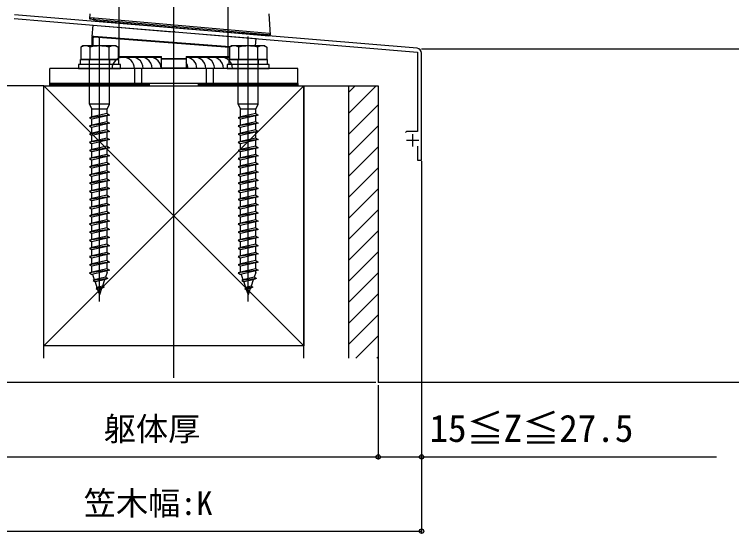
# Model space of a CAD drawing. Units: millimetres, scale not verified. Extents: x -876 to 875, y -1310 to 1303.
# Drawn here: x -589.4 to -299.8, y -173.2 to 36.6 of the extents above; entities that cross this region are included whole.
import ezdxf
from ezdxf.enums import TextEntityAlignment as Align

# ---------------------------------------------------------------- set-up
doc = ezdxf.new("R2010")
doc.units = ezdxf.units.MM
doc.header["$LTSCALE"] = 6
for name, color, linetype in [('0-2_YKK_11', 7, 'Continuous'), ('0-4_YKK_13', 4, 'Continuous'), ('0-5_YKK_A1', 4, 'Continuous'), ('0-6_YKK_D', 6, 'Continuous'), ('0-8_YSS_K', 3, 'Continuous'), ('0-9_YSS_KE', 3, 'Continuous')]:
    doc.layers.add(name, color=color, linetype=linetype)
doc.styles.add('ＭＳ ゴシック', font='')
doc.styles.get('ＭＳ ゴシック').set_extended_font_data('MS Gothic')

msp = doc.modelspace()

# ---------------------------------------------------------------- linework, layer by layer
at = {"layer": '0-2_YKK_11'}
for p, q in [((-426.834, 22.874), (-589.354, 36.418)), ((-431.1, -14.279), (-426.1, -14.279)), ((-428.6, -11.779), (-428.6, -16.779))]:
    msp.add_line(p, q, dxfattribs=at)
for points in [[(-589.478, 34.923), (-525.457, 29.588), (-525.264, 29.692), (-524.716, 29.646), (-524.543, 29.511), (-426.6, 21.349), (-426.6, -10.779), (-431.016, -10.779), (-431.499, -11.149)], [(-426.6, -16.679), (-426.6, -22.279), (-425, -22.279), (-425, 20.881)]]:
    msp.add_lwpolyline(points, dxfattribs=at)
msp.add_arc((-427, 20.881), 2, 360, 85.23635, dxfattribs=at)
at = {"layer": '0-4_YKK_13'}
for p, q in [((-558.502, 34.678), (-558.502, 35.178)), ((-486.498, 28.878), (-558.502, 35.178)), ((-557.271, 34.57), (-557.228, 35.066)), ((-486, 28.335), (-486.442, 36.774)), ((-558.001, 34.634), (-486.999, 28.422)), ((-557.905, 27.658), (-557.557, 32.263)), ((-557.557, 32.263), (-491.783, 26.781)), ((-557.271, 34.57), (-557.327, 33.931)), ((-486.597, 27.743), (-557.327, 33.931)), ((-558, 27.357), (-557.7, 27.357)), ((-558, 23.821), (-558, 27.357)), ((-557.905, 27.658), (-502.389, 23.452)), ((-557.7, 27.357), (-557.7, 23.821)), ((-502.5, 23.16), (-557.335, 27.314)), ((-502.389, 23.452), (-557.312, 27.613)), ((-555, -79.403), (-555, 27.632)), ((-495, -79.403), (-495, 27.632)), ((-492.007, 23.821), (-491.783, 26.781)), ((-486.999, 28.422), (-486, 28.335)), ((-486.498, 28.878), (-486.498, 28.378)), ((-561.75, 23.821), (-562.5, 23.388)), ((-562.5, 23.388), (-562.5, 18.321)), ((-548.25, 23.821), (-561.75, 23.821)), ((-558.758, 18.321), (-558.758, 23.388)), ((-551.242, 23.388), (-551.242, 18.321)), ((-548.25, 23.821), (-547.5, 23.388)), ((-547.5, 23.388), (-547.5, 18.321)), ((-501.75, 23.821), (-502.5, 23.388)), ((-502.5, 23.388), (-502.5, 18.321)), ((-488.25, 23.821), (-501.75, 23.821)), ((-498.758, 18.321), (-498.758, 23.388)), ((-491.242, 23.388), (-491.242, 18.321)), ((-488.25, 23.821), (-487.5, 23.388)), ((-487.5, 23.388), (-487.5, 18.321)), ((-547.5, 18.321), (-562.5, 18.321)), ((-559.1, 18.321), (-559.1, 16.321)), ((-559, 0.321), (-559, 18.321)), ((-551, 0.321), (-551, 18.321)), ((-550.9, 18.321), (-550.9, 16.321)), ((-547.5, 19.521), (-530, 19.521)), ((-530, 19.221), (-547.5, 19.221)), ((-530, 18.421), (-530, 19.521)), ((-530, 18.721), (-520, 18.721)), ((-530, 15.021), (-530, 18.421)), ((-520, 18.421), (-530, 18.421)), ((-520, 19.521), (-520, 18.421)), ((-520, 19.521), (-502.5, 19.521)), ((-502.5, 19.221), (-520, 19.221)), ((-520, 18.421), (-520, 15.021)), ((-487.5, 18.321), (-502.5, 18.321)), ((-499.1, 18.321), (-499.1, 16.321)), ((-499, 0.321), (-499, 18.321)), ((-491, 0.321), (-491, 18.321)), ((-490.9, 18.321), (-490.9, 16.321)), ((-475, 14.721), (-575, 14.721)), ((-575, 8.721), (-575, 14.721)), ((-540.914, 14.721), (-540.914, 8.721)), ((-538.086, 14.721), (-538.086, 8.721)), ((-530, 15.021), (-529.7, 15.021)), ((-520.3, 14.721), (-529.7, 14.721)), ((-525, 8.721), (-525, 14.721)), ((-511.914, 14.721), (-511.914, 8.721)), ((-509.086, 14.721), (-509.086, 8.721)), ((-475, 8.721), (-475, 14.721)), ((-475, 8.721), (-575, 8.721)), ((-557.25, 8.721), (-557.25, 7.721)), ((-552.75, 8.721), (-552.75, 7.721)), ((-497.25, 8.721), (-497.25, 7.721)), ((-492.75, 8.721), (-492.75, 7.721)), ((-573.779, 7.721), (-573.379, 8.121)), ((-569.289, 7.721), (-568.889, 8.121)), ((-564.799, 7.721), (-564.399, 8.121)), ((-560.309, 7.721), (-559.909, 8.121)), ((-555.818, 7.721), (-555.418, 8.121)), ((-551.328, 7.721), (-550.928, 8.121)), ((-546.838, 7.721), (-546.438, 8.121)), ((-542.348, 7.721), (-541.948, 8.121)), ((-537.858, 7.721), (-537.458, 8.121)), ((-513.779, 7.721), (-513.379, 8.121)), ((-509.289, 7.721), (-508.889, 8.121)), ((-504.799, 7.721), (-504.399, 8.121)), ((-500.309, 7.721), (-499.909, 8.121)), ((-495.818, 7.721), (-495.418, 8.121)), ((-491.328, 7.721), (-490.928, 8.121)), ((-486.838, 7.721), (-486.438, 8.121)), ((-482.348, 7.721), (-481.948, 8.121)), ((-477.858, 7.721), (-477.458, 8.121)), ((-551, 0.321), (-559, 0.321)), ((-559, 0.321), (-558.1, -1.679)), ((-551.9, -1.679), (-551, 0.321)), ((-491, 0.321), (-499, 0.321)), ((-499, 0.321), (-498.1, -1.679)), ((-491.9, -1.679), (-491, 0.321)), ((-551.9, -1.679), (-558.1, -1.679)), ((-558.1, -4.856), (-558.1, -1.679)), ((-551.9, -3.479), (-551.9, -1.679)), ((-491.9, -1.679), (-498.1, -1.679)), ((-498.1, -4.856), (-498.1, -1.679)), ((-491.9, -3.479), (-491.9, -1.679)), ((-551, -4.079), (-559, -5.156)), ((-551.9, -4.379), (-558.1, -5.756)), ((-558.1, -8.156), (-558.1, -5.756)), ((-551.9, -6.779), (-551.9, -4.379)), ((-491, -4.079), (-499, -5.156)), ((-491.9, -4.379), (-498.1, -5.756)), ((-498.1, -8.156), (-498.1, -5.756)), ((-491.9, -6.779), (-491.9, -4.379)), ((-551, -7.379), (-559, -8.456)), ((-551.9, -7.679), (-558.1, -9.056)), ((-551.9, -10.079), (-551.9, -7.679)), ((-491, -7.379), (-499, -8.456)), ((-491.9, -7.679), (-498.1, -9.056)), ((-491.9, -10.079), (-491.9, -7.679)), ((-551, -10.699), (-559, -11.776)), ((-558.1, -11.456), (-558.1, -9.056)), ((-551.9, -10.999), (-558.1, -12.376)), ((-551.9, -10.079), (-551, -10.679)), ((-551, -10.699), (-551.9, -10.999)), ((-551.9, -13.379), (-551.9, -10.999)), ((-551, -10.679), (-551, -10.699)), ((-491, -10.699), (-499, -11.776)), ((-498.1, -11.456), (-498.1, -9.056)), ((-491.9, -10.999), (-498.1, -12.376)), ((-491.9, -10.079), (-491, -10.679)), ((-491, -10.699), (-491.9, -10.999)), ((-491.9, -13.379), (-491.9, -10.999)), ((-491, -10.679), (-491, -10.699)), ((-559, -11.756), (-559, -11.776)), ((-559, -11.776), (-558.1, -12.376)), ((-551, -13.979), (-559, -15.056)), ((-558.1, -14.756), (-558.1, -12.376)), ((-551.9, -14.279), (-558.1, -15.656)), ((-551.9, -16.679), (-551.9, -14.279)), ((-499, -11.756), (-499, -11.776)), ((-499, -11.776), (-498.1, -12.376)), ((-491, -13.979), (-499, -15.056)), ((-498.1, -14.756), (-498.1, -12.376)), ((-491.9, -14.279), (-498.1, -15.656)), ((-491.9, -16.679), (-491.9, -14.279)), ((-551, -17.279), (-559, -18.356)), ((-558.1, -18.056), (-558.1, -15.656)), ((-491, -17.279), (-499, -18.356)), ((-498.1, -18.056), (-498.1, -15.656)), ((-551.9, -17.579), (-558.1, -18.956)), ((-558.1, -21.356), (-558.1, -18.956)), ((-551.9, -19.979), (-551.9, -17.579)), ((-491.9, -17.579), (-498.1, -18.956)), ((-498.1, -21.356), (-498.1, -18.956)), ((-491.9, -19.979), (-491.9, -17.579)), ((-551, -20.579), (-559, -21.656)), ((-551.9, -20.879), (-558.1, -22.256)), ((-558.1, -24.656), (-558.1, -22.256)), ((-551.9, -23.279), (-551.9, -20.879)), ((-491, -20.579), (-499, -21.656)), ((-491.9, -20.879), (-498.1, -22.256)), ((-498.1, -24.656), (-498.1, -22.256)), ((-491.9, -23.279), (-491.9, -20.879)), ((-551, -23.879), (-559, -24.956)), ((-551.9, -24.179), (-558.1, -25.556)), ((-558.1, -27.956), (-558.1, -25.556)), ((-551.9, -26.579), (-551.9, -24.179)), ((-491, -23.879), (-499, -24.956)), ((-491.9, -24.179), (-498.1, -25.556)), ((-498.1, -27.956), (-498.1, -25.556)), ((-491.9, -26.579), (-491.9, -24.179)), ((-551, -27.179), (-559, -28.256)), ((-551.9, -27.479), (-558.1, -28.856)), ((-558.1, -31.256), (-558.1, -28.856)), ((-551.9, -29.879), (-551.9, -27.479)), ((-491, -27.179), (-499, -28.256)), ((-491.9, -27.479), (-498.1, -28.856)), ((-498.1, -31.256), (-498.1, -28.856)), ((-491.9, -29.879), (-491.9, -27.479)), ((-551, -30.479), (-559, -31.556)), ((-551.9, -30.779), (-558.1, -32.156)), ((-551.9, -33.179), (-551.9, -30.779)), ((-491, -30.479), (-499, -31.556)), ((-491.9, -30.779), (-498.1, -32.156)), ((-491.9, -33.179), (-491.9, -30.779)), ((-551, -33.799), (-559, -34.876)), ((-558.1, -34.556), (-558.1, -32.156)), ((-551.9, -34.099), (-558.1, -35.476)), ((-551.9, -33.179), (-551, -33.779)), ((-551, -33.799), (-551.9, -34.099)), ((-551.9, -36.479), (-551.9, -34.099)), ((-551, -33.779), (-551, -33.799)), ((-491, -33.799), (-499, -34.876)), ((-498.1, -34.556), (-498.1, -32.156)), ((-491.9, -34.099), (-498.1, -35.476)), ((-491.9, -33.179), (-491, -33.779)), ((-491, -33.799), (-491.9, -34.099)), ((-491.9, -36.479), (-491.9, -34.099)), ((-491, -33.779), (-491, -33.799)), ((-559, -34.856), (-559, -34.876)), ((-559, -34.876), (-558.1, -35.476)), ((-551, -37.079), (-559, -38.156)), ((-558.1, -37.856), (-558.1, -35.476)), ((-551.9, -37.379), (-558.1, -38.756)), ((-551.9, -39.779), (-551.9, -37.379)), ((-499, -34.856), (-499, -34.876)), ((-499, -34.876), (-498.1, -35.476)), ((-491, -37.079), (-499, -38.156)), ((-498.1, -37.856), (-498.1, -35.476)), ((-491.9, -37.379), (-498.1, -38.756)), ((-491.9, -39.779), (-491.9, -37.379)), ((-551, -40.379), (-559, -41.456)), ((-558.1, -41.156), (-558.1, -38.756)), ((-491, -40.379), (-499, -41.456)), ((-498.1, -41.156), (-498.1, -38.756)), ((-551.9, -40.679), (-558.1, -42.056)), ((-558.1, -44.456), (-558.1, -42.056)), ((-551.9, -43.079), (-551.9, -40.679)), ((-491.9, -40.679), (-498.1, -42.056)), ((-498.1, -44.456), (-498.1, -42.056)), ((-491.9, -43.079), (-491.9, -40.679)), ((-551, -43.679), (-559, -44.756)), ((-551.9, -43.979), (-558.1, -45.356)), ((-558.1, -47.756), (-558.1, -45.356)), ((-551.9, -46.379), (-551.9, -43.979)), ((-491, -43.679), (-499, -44.756)), ((-491.9, -43.979), (-498.1, -45.356)), ((-498.1, -47.756), (-498.1, -45.356)), ((-491.9, -46.379), (-491.9, -43.979)), ((-551, -46.979), (-559, -48.056)), ((-551.9, -47.279), (-558.1, -48.656)), ((-558.1, -51.056), (-558.1, -48.656)), ((-551.9, -49.679), (-551.9, -47.279)), ((-491, -46.979), (-499, -48.056)), ((-491.9, -47.279), (-498.1, -48.656)), ((-498.1, -51.056), (-498.1, -48.656)), ((-491.9, -49.679), (-491.9, -47.279)), ((-551, -50.279), (-559, -51.356)), ((-551.9, -50.579), (-558.1, -51.956)), ((-558.1, -54.356), (-558.1, -51.956)), ((-551.9, -52.979), (-551.9, -50.579)), ((-491, -50.279), (-499, -51.356)), ((-491.9, -50.579), (-498.1, -51.956)), ((-498.1, -54.356), (-498.1, -51.956)), ((-491.9, -52.979), (-491.9, -50.579)), ((-551, -53.579), (-559, -54.656)), ((-551.9, -53.879), (-558.1, -55.256)), ((-551.9, -56.279), (-551.9, -53.879)), ((-491, -53.579), (-499, -54.656)), ((-491.9, -53.879), (-498.1, -55.256)), ((-491.9, -56.279), (-491.9, -53.879)), ((-551, -56.879), (-559, -57.956)), ((-558.1, -57.656), (-558.1, -55.256)), ((-551.9, -57.179), (-558.1, -58.556)), ((-551.9, -59.579), (-551.9, -57.179)), ((-491, -56.879), (-499, -57.956)), ((-498.1, -57.656), (-498.1, -55.256)), ((-491.9, -57.179), (-498.1, -58.556)), ((-491.9, -59.579), (-491.9, -57.179)), ((-551, -60.179), (-559, -61.256)), ((-558.1, -60.956), (-558.1, -58.556)), ((-551.9, -60.479), (-558.1, -61.856)), ((-551.9, -62.879), (-551.9, -60.479)), ((-491, -60.179), (-499, -61.256)), ((-498.1, -60.956), (-498.1, -58.556)), ((-491.9, -60.479), (-498.1, -61.856)), ((-491.9, -62.879), (-491.9, -60.479)), ((-551, -63.479), (-559, -64.556)), ((-558.1, -64.256), (-558.1, -61.856)), ((-491, -63.479), (-499, -64.556)), ((-498.1, -64.256), (-498.1, -61.856)), ((-551.9, -63.779), (-558.1, -65.156)), ((-558.1, -67.556), (-558.1, -65.156)), ((-551.9, -66.179), (-551.9, -63.779)), ((-491.9, -63.779), (-498.1, -65.156)), ((-498.1, -67.556), (-498.1, -65.156)), ((-491.9, -66.179), (-491.9, -63.779)), ((-551, -66.779), (-559, -67.856)), ((-551.9, -67.079), (-558.1, -68.456)), ((-557.85, -68.401), (-557.083, -70.63)), ((-551.9, -67.676), (-552.572, -69.628)), ((-551.9, -67.676), (-551.9, -67.079)), ((-491, -66.779), (-499, -67.856)), ((-491.9, -67.079), (-498.1, -68.456)), ((-497.85, -68.401), (-497.083, -70.63)), ((-491.9, -67.676), (-492.572, -69.628)), ((-491.9, -67.676), (-491.9, -67.079)), ((-551.564, -70.155), (-557.552, -70.961)), ((-557.083, -70.63), (-557.552, -70.961)), ((-557.552, -70.961), (-556.795, -71.466)), ((-552.572, -69.628), (-557.083, -70.63)), ((-552.908, -70.603), (-556.795, -71.466)), ((-556.795, -71.466), (-556.027, -73.696)), ((-552.908, -70.603), (-553.803, -73.201)), ((-551.564, -70.155), (-552.908, -70.603)), ((-551.564, -70.155), (-552.572, -69.628)), ((-491.564, -70.155), (-497.552, -70.961)), ((-497.083, -70.63), (-497.552, -70.961)), ((-497.552, -70.961), (-496.795, -71.466)), ((-492.572, -69.628), (-497.083, -70.63)), ((-492.908, -70.603), (-496.795, -71.466)), ((-496.795, -71.466), (-496.027, -73.696)), ((-492.908, -70.603), (-493.803, -73.201)), ((-491.564, -70.155), (-492.908, -70.603)), ((-491.564, -70.155), (-492.572, -69.628)), ((-553.11, -73.663), (-556.381, -74.104)), ((-556.027, -73.696), (-556.381, -74.104)), ((-556.381, -74.104), (-555.739, -74.532)), ((-553.803, -73.201), (-556.027, -73.696)), ((-554.138, -74.176), (-555.739, -74.532)), ((-555.739, -74.532), (-555, -76.679)), ((-554.138, -74.176), (-555, -76.679)), ((-553.11, -73.663), (-554.138, -74.176)), ((-553.803, -73.201), (-553.11, -73.663)), ((-493.11, -73.663), (-496.381, -74.104)), ((-496.027, -73.696), (-496.381, -74.104)), ((-496.381, -74.104), (-495.739, -74.532)), ((-493.803, -73.201), (-496.027, -73.696)), ((-494.138, -74.176), (-495.739, -74.532)), ((-495.739, -74.532), (-495, -76.679)), ((-494.138, -74.176), (-495, -76.679)), ((-493.11, -73.663), (-494.138, -74.176)), ((-493.803, -73.201), (-493.11, -73.663))]:
    msp.add_line(p, q, dxfattribs=at)
for points in [[(-547, 18.927), (-547, 31.383), (-547, 414.721)], [(-503, 18.244), (-503, 27.716), (-503, 414.721)], [(-558.892, 36.774), (-559, 34.721), (-558.001, 34.634)], [(-557.7, 27.357), (-557.69, 27.418), (-557.681, 27.476), (-557.673, 27.529), (-557.666, 27.575), (-557.66, 27.612), (-557.656, 27.637), (-557.654, 27.651), (-557.654, 27.653)], [(-557.312, 27.613), (-557.397, 27.621), (-557.654, 27.653)], [(-557.335, 27.314), (-557.33, 27.379), (-557.325, 27.44), (-557.321, 27.496), (-557.317, 27.543), (-557.315, 27.579), (-557.313, 27.603), (-557.312, 27.613), (-557.312, 27.613)], [(-486.498, 28.878), (-486.542, 28.382), (-486.597, 27.743)], [(-529.7, 15.021), (-520.3, 15.021), (-520, 15.021)], [(-551.9, -3.479), (-558.1, -4.856), (-559, -5.156), (-558.1, -5.756)], [(-551.9, -3.479), (-551, -4.079), (-551.9, -4.379)], [(-491.9, -3.479), (-498.1, -4.856), (-499, -5.156), (-498.1, -5.756)], [(-491.9, -3.479), (-491, -4.079), (-491.9, -4.379)], [(-551.9, -6.779), (-558.1, -8.156), (-559, -8.456), (-558.1, -9.056)], [(-551.9, -6.779), (-551, -7.379), (-551.9, -7.679)], [(-491.9, -6.779), (-498.1, -8.156), (-499, -8.456), (-498.1, -9.056)], [(-491.9, -6.779), (-491, -7.379), (-491.9, -7.679)], [(-551.9, -10.079), (-558.1, -11.456), (-559, -11.756)], [(-491.9, -10.079), (-498.1, -11.456), (-499, -11.756)], [(-551.9, -13.379), (-558.1, -14.756), (-559, -15.056), (-558.1, -15.656)], [(-551.9, -13.379), (-551, -13.979), (-551.9, -14.279)], [(-491.9, -13.379), (-498.1, -14.756), (-499, -15.056), (-498.1, -15.656)], [(-491.9, -13.379), (-491, -13.979), (-491.9, -14.279)], [(-551.9, -16.679), (-558.1, -18.056), (-559, -18.356), (-558.1, -18.956)], [(-551.9, -16.679), (-551, -17.279), (-551.9, -17.579)], [(-491.9, -16.679), (-498.1, -18.056), (-499, -18.356), (-498.1, -18.956)], [(-491.9, -16.679), (-491, -17.279), (-491.9, -17.579)], [(-551.9, -19.979), (-558.1, -21.356), (-559, -21.656), (-558.1, -22.256)], [(-551.9, -19.979), (-551, -20.579), (-551.9, -20.879)], [(-491.9, -19.979), (-498.1, -21.356), (-499, -21.656), (-498.1, -22.256)], [(-491.9, -19.979), (-491, -20.579), (-491.9, -20.879)], [(-551.9, -23.279), (-558.1, -24.656), (-559, -24.956), (-558.1, -25.556)], [(-551.9, -23.279), (-551, -23.879), (-551.9, -24.179)], [(-491.9, -23.279), (-498.1, -24.656), (-499, -24.956), (-498.1, -25.556)], [(-491.9, -23.279), (-491, -23.879), (-491.9, -24.179)], [(-551.9, -26.579), (-558.1, -27.956), (-559, -28.256), (-558.1, -28.856)], [(-551.9, -26.579), (-551, -27.179), (-551.9, -27.479)], [(-491.9, -26.579), (-498.1, -27.956), (-499, -28.256), (-498.1, -28.856)], [(-491.9, -26.579), (-491, -27.179), (-491.9, -27.479)], [(-551.9, -29.879), (-558.1, -31.256), (-559, -31.556), (-558.1, -32.156)], [(-551.9, -29.879), (-551, -30.479), (-551.9, -30.779)], [(-491.9, -29.879), (-498.1, -31.256), (-499, -31.556), (-498.1, -32.156)], [(-491.9, -29.879), (-491, -30.479), (-491.9, -30.779)], [(-551.9, -33.179), (-558.1, -34.556), (-559, -34.856)], [(-491.9, -33.179), (-498.1, -34.556), (-499, -34.856)], [(-551.9, -36.479), (-558.1, -37.856), (-559, -38.156), (-558.1, -38.756)], [(-551.9, -36.479), (-551, -37.079), (-551.9, -37.379)], [(-491.9, -36.479), (-498.1, -37.856), (-499, -38.156), (-498.1, -38.756)], [(-491.9, -36.479), (-491, -37.079), (-491.9, -37.379)], [(-551.9, -39.779), (-558.1, -41.156), (-559, -41.456), (-558.1, -42.056)], [(-551.9, -39.779), (-551, -40.379), (-551.9, -40.679)], [(-491.9, -39.779), (-498.1, -41.156), (-499, -41.456), (-498.1, -42.056)], [(-491.9, -39.779), (-491, -40.379), (-491.9, -40.679)], [(-551.9, -43.079), (-558.1, -44.456), (-559, -44.756), (-558.1, -45.356)], [(-551.9, -43.079), (-551, -43.679), (-551.9, -43.979)], [(-491.9, -43.079), (-498.1, -44.456), (-499, -44.756), (-498.1, -45.356)], [(-491.9, -43.079), (-491, -43.679), (-491.9, -43.979)], [(-551.9, -46.379), (-558.1, -47.756), (-559, -48.056), (-558.1, -48.656)], [(-551.9, -46.379), (-551, -46.979), (-551.9, -47.279)], [(-491.9, -46.379), (-498.1, -47.756), (-499, -48.056), (-498.1, -48.656)], [(-491.9, -46.379), (-491, -46.979), (-491.9, -47.279)], [(-551.9, -49.679), (-558.1, -51.056), (-559, -51.356), (-558.1, -51.956)], [(-551.9, -49.679), (-551, -50.279), (-551.9, -50.579)], [(-491.9, -49.679), (-498.1, -51.056), (-499, -51.356), (-498.1, -51.956)], [(-491.9, -49.679), (-491, -50.279), (-491.9, -50.579)], [(-551.9, -52.979), (-558.1, -54.356), (-559, -54.656), (-558.1, -55.256)], [(-551.9, -52.979), (-551, -53.579), (-551.9, -53.879)], [(-491.9, -52.979), (-498.1, -54.356), (-499, -54.656), (-498.1, -55.256)], [(-491.9, -52.979), (-491, -53.579), (-491.9, -53.879)], [(-551.9, -56.279), (-558.1, -57.656), (-559, -57.956), (-558.1, -58.556)], [(-551.9, -56.279), (-551, -56.879), (-551.9, -57.179)], [(-491.9, -56.279), (-498.1, -57.656), (-499, -57.956), (-498.1, -58.556)], [(-491.9, -56.279), (-491, -56.879), (-491.9, -57.179)], [(-551.9, -59.579), (-558.1, -60.956), (-559, -61.256), (-558.1, -61.856)], [(-551.9, -59.579), (-551, -60.179), (-551.9, -60.479)], [(-491.9, -59.579), (-498.1, -60.956), (-499, -61.256), (-498.1, -61.856)], [(-491.9, -59.579), (-491, -60.179), (-491.9, -60.479)], [(-551.9, -62.879), (-558.1, -64.256), (-559, -64.556), (-558.1, -65.156)], [(-551.9, -62.879), (-551, -63.479), (-551.9, -63.779)], [(-491.9, -62.879), (-498.1, -64.256), (-499, -64.556), (-498.1, -65.156)], [(-491.9, -62.879), (-491, -63.479), (-491.9, -63.779)], [(-551.9, -66.179), (-558.1, -67.556), (-559, -67.856), (-558.1, -68.456)], [(-551.9, -66.179), (-551, -66.779), (-551.9, -67.079)], [(-491.9, -66.179), (-498.1, -67.556), (-499, -67.856), (-498.1, -68.456)], [(-491.9, -66.179), (-491, -66.779), (-491.9, -67.079)]]:
    msp.add_lwpolyline(points, dxfattribs=at)
for points in [[(-562.7, 18.321), (-547.3, 18.321), (-547.3, 16.321), (-562.7, 16.321)], [(-502.7, 18.321), (-487.3, 18.321), (-487.3, 16.321), (-502.7, 16.321)], [(-563.5, 14.721), (-546.5, 14.721), (-546.5, 16.321), (-563.5, 16.321)], [(-503.5, 14.721), (-486.5, 14.721), (-486.5, 16.321), (-503.5, 16.321)], [(-575, 8.721), (-535, 8.721), (-535, 8.121), (-575, 8.121)], [(-515, 8.721), (-475, 8.721), (-475, 8.121), (-515, 8.121)], [(-575, 8.121), (-535, 8.121), (-535, 7.721), (-575, 7.721)], [(-515, 8.121), (-475, 8.121), (-475, 7.721), (-515, 7.721)]]:
    msp.add_lwpolyline(points, close=True, dxfattribs=at)
for centre, radius, start, end in [((-557.7, 27.357), 0.3, 81.10352, 180), ((-560.629, 19.563), 4.258, 63.93616, 116.06384), ((-555, 7.295), 16.527, 76.85543, 103.14457), ((-549.371, 19.563), 4.258, 63.93616, 116.06384), ((-500.629, 19.563), 4.258, 63.93616, 116.06384), ((-495, 7.295), 16.527, 76.85543, 103.14457), ((-489.371, 19.563), 4.258, 63.93616, 116.06384), ((-545.4, 14.721), 4.5, 0, 180), ((-541.8, 14.721), 4.5, 0, 113.57818), ((-538.2, 14.721), 4.5, 0, 113.57818), ((-534.6, 14.721), 4.5, 0, 113.57818), ((-531, 14.721), 4.5, 77.1604, 113.57818), ((-520.2, 14.721), 4.5, 0, 87.4527), ((-516.6, 14.721), 4.5, 0, 113.57818), ((-513, 14.721), 4.5, 0, 113.57818), ((-509.4, 14.721), 4.5, 0, 113.57818), ((-505.8, 14.721), 4.5, 0, 113.57818), ((-529.7, 15.021), 0.3, 180, 270), ((-520.3, 15.021), 0.3, 270, 0), ((-523.8, 14.721), 4.5, 0, 32.38757)]:
    msp.add_arc(centre, radius, start, end, dxfattribs=at)
msp.add_ellipse((-557.552, 29.671), major_axis=(3.205, -0.794), ratio=0.696506, start_param=4.8377045, end_param=4.9500941, dxfattribs=at)
at = {"layer": '0-5_YKK_A1'}
msp.add_line((-425, 22.721), (-3.103, 22.721), dxfattribs=at)
at = {"layer": '0-6_YKK_D'}
for p, q in [((-425, -22.779), (-425, -143.191)), ((-425, -22.779), (-425, -173.191)), ((-443.5, -112.191), (-806, -112.191)), ((-442.5, -113.191), (-442.5, -143.191)), ((-442.5, -113.191), (-442.5, -143.191)), ((-607.5, -142.191), (-442.5, -142.191)), ((-625, -172.191), (-425, -172.191))]:
    msp.add_line(p, q, dxfattribs=at)
msp.add_lwpolyline([(-442.5, -142.191), (-425, -142.191), (-305.937, -142.191)], dxfattribs=at)
for centre in [(-442.5, -142.191), (-442.5, -142.191), (-425, -142.191), (-425, -172.191)]:
    msp.add_circle(centre, 0.875, dxfattribs=at)
at = {"layer": '0-8_YSS_K'}
for p, q in [((-525, -110.279), (-525, 816.512)), ((-577.5, 7.721), (-472.5, -97.279)), ((-472.5, 7.721), (-577.5, -97.279)), ((-577.5, -102.279), (-577.5, 7.721)), ((-472.5, -102.279), (-472.5, 7.721)), ((-454.5, 7.721), (-454.5, -102.279)), ((-443.347, 7.721), (-454.5, -3.432)), ((-451.832, 7.721), (-454.5, 5.054)), ((-442.5, 0.083), (-454.5, -11.917)), ((-442.5, -8.402), (-454.5, -20.402)), ((-442.5, -16.888), (-454.5, -28.888)), ((-442.5, -25.373), (-454.5, -37.373)), ((-442.5, -33.858), (-454.5, -45.858)), ((-442.5, -42.343), (-454.5, -54.343)), ((-442.5, -50.829), (-454.5, -62.829)), ((-442.5, -59.314), (-454.5, -71.314)), ((-442.5, -67.799), (-454.5, -79.799)), ((-442.5, -76.285), (-454.5, -88.285)), ((-442.5, -78.279), (-442.5, -112.191)), ((-442.5, -84.77), (-454.5, -96.77)), ((-442.5, -93.255), (-451.523, -102.279)), ((-442.5, -101.74), (-443.038, -102.279)), ((-48.103, -112.191), (-442.5, -112.191))]:
    msp.add_line(p, q, dxfattribs=at)
for points in [[(-577.5, 7.721), (-595.5, 7.721), (-595.5, -102.279)], [(-472.5, 7.721), (-454.5, 7.721), (-454.5, -102.279)], [(-454.5, 7.721), (-442.5, 7.721), (-442.5, -102.279)]]:
    msp.add_lwpolyline(points, dxfattribs=at)
at = {"layer": '0-9_YSS_KE'}
msp.add_lwpolyline([(-577.5, 7.721), (-472.5, 7.721), (-472.5, -97.279), (-577.5, -97.279)], close=True, dxfattribs=at)

# ---------------------------------------------------------------- texts
at = {"layer": '0-6_YKK_D', "style": 'ＭＳ ゴシック'}
for s, height, p in [('15≦Z≦27.5', 11, (-421.801, -139.424)), ('躯体厚', 9.531, (-553.29, -138.492)), ('笠木幅:K', 9.531, (-561.341, -168.492))]:
    msp.add_text(s, height=height, dxfattribs=at).set_placement(p, align=Align.BOTTOM_LEFT)

doc.saveas('drawing.dxf')
